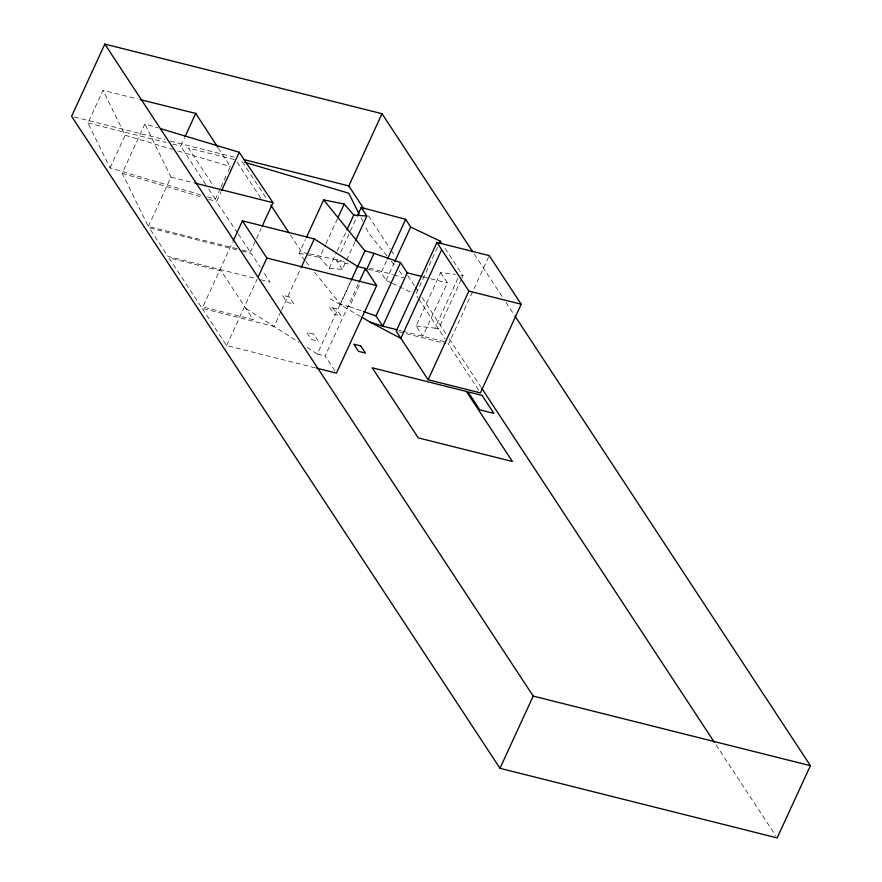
<?xml version="1.0" encoding="UTF-8"?>
<svg xmlns="http://www.w3.org/2000/svg" width="882" height="882" viewBox="0 0 882 882"><rect width="100%" height="100%" fill="white"/><g stroke="black" fill="none" stroke-linecap="round" stroke-linejoin="round"><path stroke-width="0.66" stroke-dasharray="4.41 3.31" d="M200.898 194.922L110.118 167.933L87.924 123.017L102.962 90.339L137.416 98.916M110.118 167.933L125.145 135.255L102.962 90.339M237.049 248.702L148.308 226.42L122.19 173.291L144.88 123.954L157.977 127.89M205.782 184.536L180.7 146.103L184.592 137.636M148.308 226.42L170.998 177.084L144.88 123.954M207.479 196.884L215.373 199.222L220.379 188.34M220.941 187.127L225.946 176.235M228.173 171.395L230.4 166.555L218.593 148.474M237.545 232.969L216.531 201.592L221.062 191.725M315.249 367.827L226.597 345.568L202.165 308.391L232.65 242.109M242.352 250.025L250.301 252.02L261.072 228.592M226.597 345.568L257.081 279.285M305.15 260.675L299.141 253.244L305.415 239.595M280.939 311.434L274.037 326.439L202.165 308.391M281.512 310.177L300.497 268.911M354.862 242.087L342.315 269.374L329.229 268.371L319.692 257.379L325.392 244.975M325.965 243.741L337.376 218.923M329.229 268.371L336.648 252.252M337.222 251.006L346.35 231.161M342.315 269.374L336.681 260.796L338.39 257.081M340.673 252.12L356.648 217.391M307.057 347.486L317.311 354.013L350.672 281.479M351.234 280.608L340.397 304.169L342.051 305.745M334.928 370.859L325.149 355.986L358.511 283.453M314.609 272.34L340.397 304.169L349.537 306.693L360.374 283.122M391.057 282.725L386.118 280.377L381.167 272.67L386.867 260.267M386.118 280.377L394.1 263.012M437.461 247.379L415.786 294.511L418.057 297.962M440.614 272.648L447.339 282.902L422.809 336.229L416.084 325.987L440.614 272.648L455.454 274.346M416.084 325.987L434.969 328.137L458.353 277.29M461.275 279.407L438.453 329.019L434.969 328.137M461.848 278.161L462.984 275.68L443.337 245.78M488.683 256.849L448.475 344.267L480.414 392.876M308.303 253.63L301.809 252.318L290.487 235.086M309.604 253.895L346.02 261.866M299.141 253.244L319.692 257.379M87.924 123.017L166.125 142.476M172.751 144.119L180.7 146.103M74.264 116.997L164.89 139.742M170.226 141.087L234.193 157.139M234.314 159.565L188.55 148.077L213.345 185.815M170.998 177.084L193.511 182.739M460.658 275.096L462.984 275.68M423.283 276.86L447.339 282.902M236.663 249.793L149.245 227.854L168.032 256.442L255.449 278.392M241.966 251.127L251.238 253.454L260.256 267.18M260.752 279.726L270.024 282.053L263.255 271.755M398.752 330.188L401.431 330.86M402.765 331.202L444.649 341.72M398.785 331.786L445.862 343.605M317.311 354.013L325.149 355.986M369.481 268.029L392.512 274.511M336.681 260.796L349.757 264.291M368.081 269.186L381.167 272.67M125.145 135.255L172.508 149.345M177.767 150.91L230.4 166.555M393.769 274.886L403.846 277.885M122.19 173.291L203.422 197.667M208.67 199.233L216.531 201.592M349.537 306.693L362.127 311.081M392.292 283.32L410.836 292.163M330.044 298.744L360.859 316.704M245.924 308.524L299.086 342.403M386.989 255.901L368.874 233.543L365.214 226.211M391.299 261.226L395.61 266.551M399.061 270.807L403.383 276.132M306.01 261.733L310.31 267.037M238.294 234.094L250.301 252.02M474.196 253.983L502.905 297.675M505.926 302.272L513.478 313.772M368.444 215.814L390.351 249.165M391.112 250.312L394.882 256.067M407.727 275.614L414.529 285.955M415.29 287.113L419.06 292.857M422.081 297.454L446.259 334.256M449.28 338.853L481.021 387.154M715.986 744.761L775.664 835.596M418.807 299.119L445.024 339.019M242.153 161.527L267.07 199.453M237.115 162.178L261.921 199.927M332.845 307.873L335.193 311.445M208.736 189.057L215.373 199.222M360.947 217.656L362.778 221.327M221.272 271.006L168.98 257.875L200.92 306.484L253.222 319.615L221.272 271.006M289.263 296.925L282.284 295.183L286.981 302.328L293.96 304.081L289.263 296.925M336.329 308.744L329.361 307.002L334.058 314.146L341.036 315.899L336.329 308.744M313.683 334.102L306.716 332.349L311.412 339.504L318.38 341.257L313.683 334.102"/><path stroke-width="1.32" d="M472.686 251.679L382.016 113.701L104.826 44.1L71.607 116.325L499.984 768.299L777.174 837.9L810.393 765.675L514.989 316.076M185.154 136.423L195.727 113.425L140.062 99.578M221.636 190.501L239.22 152.266L160.601 128.673M233.223 240.863L242.429 220.853L314.301 238.901L357.574 266.474L365.413 268.448L376.691 285.603L336.428 373.141L316.572 368.158M262.208 226.123L272.99 202.695L239.22 152.266M258.228 276.783L266.86 258.029L242.429 220.853M306.55 237.115L323.672 199.905L344.223 204.04L353.759 215.043L366.846 216.046L355.435 240.852M301.071 267.665L314.301 238.901M363.913 208.913L348.798 185.926L382.016 113.701M337.938 217.689L344.223 204.04M346.913 229.926L353.759 215.043M357.21 216.145L361.212 207.468L405.698 219.342L410.648 227.038L440.316 241.183L441.827 243.476M351.245 280.233L357.574 266.474M357.508 266.959L364.928 250.841L323.672 199.905M359.084 282.207L365.413 268.448M366.085 270.719L374.067 253.355L400.516 262.582L407.241 272.825L421.949 276.518M387.441 259.032L405.698 219.342M394.673 261.767L410.648 227.038M397.418 329.857L382.711 326.164L375.986 315.921L400.516 262.582M407.241 272.825L382.711 326.164L370.253 322.184L362.028 317.388M436.954 242.473L396.172 331.136L428.112 379.745L480.414 392.876L521.196 304.213L489.256 255.604L436.954 242.473L468.893 291.082L521.196 304.213M439.17 243.664L440.316 241.183M441.606 249.727L400.825 338.401L370.253 322.184M428.112 379.745L468.893 291.082M499.984 768.299L533.202 696.074L104.826 44.1M243.52 159.488L348.798 185.926M194.834 183.07L272.99 202.695M266.86 258.029L376.691 285.603M533.202 696.074L810.393 765.675M364.928 250.841L374.067 253.355M244.788 162.31L348.765 193.224L359.128 213.995M363.395 311.522L375.986 315.921M481.77 388.3L714.475 742.457M361.212 207.468L366.846 216.046M270.851 205.208L288.976 232.782M195.727 113.425L217.854 147.338M360.76 345.92L353.781 344.167L358.478 351.323L365.457 353.076L360.76 345.92M466.369 391.443L372.226 367.805L418.255 437.869L512.398 461.495L466.369 391.443M482.057 395.379L467.967 391.84L479.786 409.832L493.876 413.371L482.057 395.379"/></g></svg>
